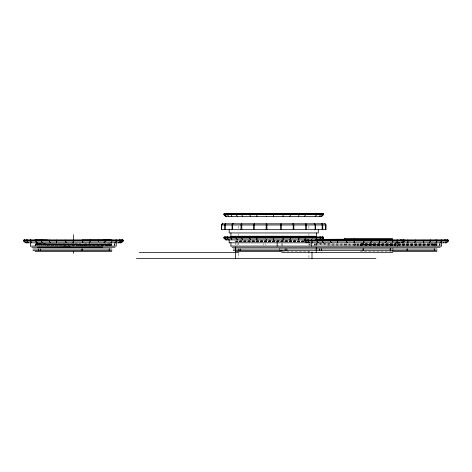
<?xml version="1.0" encoding="UTF-8"?>
<svg xmlns="http://www.w3.org/2000/svg" width="472" height="472" viewBox="0 0 472 472"><rect width="100%" height="100%" fill="white"/><g stroke="black" fill="none" stroke-linecap="round" stroke-linejoin="round"><path stroke-width="0.35" stroke-dasharray="2.36 1.77" d="M109.156 245.658L109.156 243.9L107.988 243.912M316.523 245.428L316.523 243.458M362.75 245.428L362.75 243.458M392.615 245.735L392.615 243.534M316.405 245.735L316.411 243.534M434.995 244.248L437.137 244.85L436.216 244.343L437.137 243.676L435.479 243.729L435.868 243.723M436.234 245.505L437.137 244.85L427.461 244.714M361.387 245.405L361.511 244.331L365.133 244.366M360.968 243.682C359.292 245.452 361.351 243.57 363.611 244.189M114.448 243.682L114.525 245.44M314.747 243.682L314.824 245.44M395.53 243.682L395.607 245.44M439.591 243.682L439.668 245.44M315.166 245.405L315.225 243.7M395.949 245.405L396.008 243.7M440.004 245.405L440.069 243.7M114.861 245.422L114.926 243.7M434.382 245.434L436.216 245.381L437.137 244.85L434.677 244.944L435.337 244.903M110.997 245.121C113.132 244.897 110.147 244.278 111.864 243.847L111.51 243.658L111.846 243.853M36.999 244.697L35.011 245.169L64.499 245.357A1.009 0.501 7.9 0 0 64.865 245.357L87.462 245.44M361.67 244.956L360.006 244.266L360.921 243.741L362.655 243.806M360.006 245.446L360.944 244.915L364.472 244.838M436.199 244.195L436.635 243.971M37.925 243.735L35.011 244.29L64.499 244.478A1.009 0.501 7.9 0 0 64.865 244.478L111.829 244.732L109.545 244.779M35.329 245.357L35.005 245.174L35.907 244.643L37.4 244.62M37.719 243.965L35.005 244.295L35.789 244.809M103.61 245.015L111.54 244.915M434.458 243.835L435.308 243.735M111.203 245.239L111.51 245.416L111.209 245.098M360.012 245.44L396.209 245.157M392.61 245.11L316.405 244.673L392.615 244.23M392.615 245.11L384.285 245.204M35.654 243.776L37.435 243.735M35.011 245.169L109.156 244.779M360.974 243.735L396.48 243.894M360.974 244.773L396.728 244.502M436.995 244.862L436.305 244.809M110.997 244.372L103.61 244.266M235.847 241.009L295.702 240.72M235.847 241.145L303.738 240.814M110.997 244.242L109.858 244.396M35.907 244.779L37.854 244.614M110.926 244.378L110.43 244.384M110.926 245.121L110.424 245.263M110.855 245.257L111.162 245.228L42.049 244.744M435.473 244.242L436.181 244.189L434.812 244.148M110.755 245.127L110.011 245.275M435.278 244.378L434.618 244.254M434.476 244.26L433.733 244.136M434.712 244.39L434.216 244.396M110.165 244.26L108.938 244.272M110.165 245.139L108.495 245.157M434.081 244.396L434.417 244.26L433.544 244.407M434.039 245.44L434.34 245.434M434.205 243.747L432.128 243.77M434.842 243.741L434.564 243.682M433.573 244.272L432.718 244.413M433.792 244.272L433.007 244.413M37.512 243.876L38.102 243.729M37.459 244.756L108.932 244.407M109.144 244.272L109.522 244.266M109.333 244.402L108.501 244.278M110.059 244.773L110.365 244.767M109.51 245.281L107.25 245.169M363.316 244.195L376.172 244.089M364.52 244.838L396.262 244.638M432.623 244.284L398.338 244.626M432.877 244.284L431.791 244.425M432.423 244.419L433.119 244.278M433.278 244.933L433.703 244.927M433.91 244.927L434.305 244.921L428.234 244.98M38.279 243.865L39.253 243.717M38.509 243.865L41.937 243.7M109.362 243.9L111.829 243.853L89.155 243.688M38.061 244.75L108.719 244.407M109.362 244.779L109.722 244.773M108.495 245.292L101.433 245.204M431.03 243.782L432.476 243.77M433.632 244.266L398.291 244.496M39.247 243.859L46.97 243.67M108.194 243.912L89.532 244.006M107.409 245.298L44.869 245.44M429.408 243.8L398.102 243.977M428.977 243.8L431.408 243.782M41.931 243.835L80.948 243.67M420.782 243.859L421.36 243.853M428.682 244.974L398.338 245.145M303.95 241.186L235.044 241.528L235.829 241.564M303.738 241.558L235.664 241.9L234.973 241.534L235.658 241.168L234.973 240.655M303.738 241.693L253.293 241.9M329.704 243.67L316.411 243.788L392.61 244.225M101.427 245.34L78.163 245.44M396.681 243.983L375.6 244.095M327.745 245.44L380.686 245.222M90.093 244.006L35.028 244.29L35.359 244.484M282.757 251.358L310.836 251.358M360.307 251.358L392.061 251.358M84.517 243.67L89.715 243.694M398.102 243.906L432.617 244.118M396.533 244.03L363.629 243.817M398.279 244.042L432.039 244.242M381.441 244.478L364.785 244.366M380.804 244.472L389.235 244.514A1.05 0.519 7.8 0 0 390.35 244.52L396.439 244.549M398.569 244.561L427.927 244.72M396.533 245.068L363.145 244.986M398.274 245.074L436.216 245.369M396.244 245.204L363.564 244.992M398.327 245.21L433.88 245.44M47.932 244.779L103.521 245.015M47.566 244.915L38.834 244.72M303.72 240.997L239.139 240.72M303.85 241.375L237.015 241.062M303.85 241.511L237.145 241.204M303.72 241.876L236.661 241.575M103.521 244.266L39.276 243.841M42.055 244.88L38.362 244.714M40.303 243.853L111.209 244.219M40.38 243.989L38.586 243.835M39.43 243.983L37.719 243.829M38.592 243.977L37.524 243.823M38.834 244.856L37.925 244.708M38.598 244.856L37.524 244.702M432.671 244.118L434.116 244.272M37.931 244.844L36.179 244.82M37.725 244.844L37.347 244.838M363.853 243.682L362.874 243.812M364.13 243.688L363.11 243.812M363.764 244.856L362.756 244.98M363.233 244.85L362.655 244.838M36.993 243.817L35.329 243.599M434.747 244.284L434.199 244.142M435.19 244.791L435.615 244.797M434.618 244.148L436.216 244.325M236.454 241.056L235.911 241.044M236.454 241.192L235.911 241.18M361.416 244.95L360.938 244.927L361.045 245.44M360.018 244.278C360.767 245.387 361.469 244.366 361.446 243.7M355.77 243.458L355.776 245.428M436.624 243.835L436.624 245.204M434.287 243.8L434.287 244.868M434.287 244.968L434.287 246.042M392.568 243.835L392.568 245.204M390.722 243.835L390.722 245.204M390.238 243.835L390.238 245.204M388.391 243.835L388.391 245.204M358.059 243.534L358.047 245.735M357.735 243.534L357.735 245.735M355.676 243.835L355.676 245.204M354.507 243.623L354.507 245.735M346.666 243.835L346.666 245.204M344.336 243.835L344.336 245.204M310.369 243.44L310.369 245.346M309.774 243.835L309.774 245.204M309.455 243.835L309.455 245.204M308.906 226.005L308.906 228.938M308.906 233.587L308.906 235.498M308.906 243.959L308.906 245.41M308.906 251.234L308.906 257.783M282.167 243.534L282.167 245.735M281.843 243.534L281.855 245.735M265.883 243.835L265.883 245.204M263.553 243.835L263.553 245.204M238.549 226.005L238.549 228.938M238.549 233.587L238.549 235.498M238.549 242.502L238.549 245.41M238.549 253.417L238.549 257.783M237.086 243.44L237.086 245.346M235.445 242.502L235.445 245.41M111.486 243.835L111.486 245.204M73.431 243.363L73.431 245.493M65.584 243.835L65.584 245.204M63.254 243.835L63.254 245.204M439.851 243.705A1.174 0.313 -90 0 1 439.78 245.422M439.438 245.422A1.174 0.313 -90 0 1 439.367 243.705M389.235 244.514A1.05 0.519 -7.5 0 1 390.35 244.52M114.708 243.705A1.174 0.313 -90 0 1 114.637 245.422M114.301 245.422A1.174 0.313 -90 0 1 114.224 243.705M64.546 244.472A1.009 0.507 -7.5 0 1 64.865 244.478M64.546 245.351A1.009 0.507 -7.5 0 1 64.865 245.357M395.79 243.705A1.174 0.313 -90 0 1 395.719 245.422M395.377 245.422A1.174 0.313 -90 0 1 395.306 243.705M361.233 243.705A1.174 0.313 -90 0 1 361.163 245.422M360.82 245.422A1.174 0.313 -90 0 1 360.75 243.705M315.007 243.705A1.174 0.313 -90 0 1 314.936 245.422M314.594 245.422A1.174 0.313 -90 0 1 314.523 243.705"/><path stroke-width="0.71" d="M116.23 242.803L116.23 246.083L30.656 246.083M221.521 224.979L221.521 229.669L325.934 229.669L325.934 224.979A1.174 1.162 90 0 0 324.777 223.805L222.678 223.805A1.174 1.162 -90 0 0 221.521 224.979L325.934 224.979M232.336 229.669L232.336 224.979A1.174 0.92 -90 0 1 233.256 223.805A1.174 1.168 90 0 0 232.088 224.979L232.088 229.669M253.612 229.669L253.612 224.979A1.174 1.068 -90 0 1 254.679 223.805A1.174 0.431 -90 0 0 254.243 224.979L254.243 229.669M280.521 229.669L280.521 224.979A1.174 0.678 -90 0 1 281.206 223.805L281.371 229.669M305.614 229.669L305.714 223.811A1.174 0.726 -90 0 1 306.452 224.979L306.452 229.669M315.367 229.669L315.367 224.979A1.174 1.168 -90 0 0 314.199 223.805A1.174 0.92 90 0 1 315.119 224.979L315.119 229.669M316.529 232.95L316.523 236.236L230.932 236.236L230.932 232.95M322.164 229.669L322.164 224.979A1.174 0.49 -90 0 0 321.674 223.805A1.174 1.091 -90 0 1 322.765 224.979L322.765 229.669M325.733 229.669L325.733 224.979A1.174 0.956 -90 0 0 324.777 223.805M397.306 246.083L397.306 242.803M441.367 246.083L441.367 242.803M344.43 238.696L344.424 239.575L344.43 238.696L392.615 238.956M82.718 240.042L82.801 242.803M363.8 240.042L363.882 242.803M407.855 240.042L407.938 242.803M283.017 213.657L283.1 216.418M283.017 237.109L283.1 239.87M56.439 240.042L56.622 242.803M337.521 240.042L337.704 242.803M256.738 213.657L256.921 216.418M256.738 237.109L256.921 239.87M273.713 237.18L273.341 239.87M73.042 242.803L73.437 240.083M273.341 216.418L273.731 213.68M354.118 242.803L354.507 238.696M398.179 242.803L398.285 242.36M241.806 237.109L241.729 238.112L242.525 239.87M98.731 241.593L98.855 240.083M298.658 216.418L299.148 213.68M298.658 239.87L299.148 237.133M379.441 242.803L379.925 240.042M423.502 242.803L423.992 240.083M65.472 240.042L66.109 242.803M346.554 240.042L346.708 241.593M41.506 240.042L41.43 241.044L42.232 242.803M322.588 240.042L322.512 241.044L323.308 242.803M265.771 213.657L265.742 214.772M265.771 237.109L265.742 238.218M241.806 213.657L241.729 214.66L242.525 216.418M89.509 242.803L90.512 240.454A0.602 0.336 -89.7 0 0 90.394 240.006M289.802 216.418L290.811 214.076A0.602 0.336 -89.7 0 0 290.693 213.621M289.802 239.87L290.811 237.522A0.602 0.336 -89.7 0 0 290.693 237.074L290.722 237.18M370.585 242.803L371.594 240.454A0.602 0.336 -89.7 0 0 371.476 240.006M414.646 242.803L415.655 240.454A0.602 0.336 -89.7 0 0 415.531 240.006M111.805 241.369L112.011 240.454A0.602 0.36 -90 0 0 111.876 240M392.887 241.369L393.087 240.454A0.602 0.36 -90 0 0 392.952 240M392.751 241.593L392.409 242.142M111.262 242.254L110.92 242.803M436.057 242.803L437.149 240.454A0.602 0.36 -90 0 0 437.013 240M104.035 242.803L105.492 241.044L105.492 240.454M304.328 216.418L305.791 214.66L305.791 214.076A0.602 0.49 -89.6 0 0 305.425 213.509M304.328 239.87L305.791 238.112L305.791 237.522A0.602 0.49 -89.6 0 0 305.425 236.956M385.111 242.803L386.574 241.044L386.574 240.454A0.602 0.49 -89.6 0 0 386.208 239.888M429.172 242.803L430.635 241.044L430.635 240.454A0.602 0.49 -89.6 0 0 430.263 239.888M445.515 241.151L445.609 240.454A0.602 0.501 -90 0 0 445.184 239.882M118.95 242.803L120.472 241.044L120.472 240.454A0.602 0.501 -90 0 0 120.047 239.882M319.249 216.418L320.771 214.66L320.771 214.076A0.602 0.501 -90 0 0 320.346 213.497M319.249 239.87L320.771 238.112L320.771 237.522A0.602 0.501 -90 0 0 320.346 236.95M322.689 237.18A0.602 0.549 89.4 0 0 322.246 236.944A0.602 0.602 0 0 1 322.824 237.522L322.588 238.33M121.257 242.36L120.844 242.803M401.92 242.803L402.339 242.36M445.981 242.803L446.394 242.36M114.867 242.803L116.608 241.044L116.608 240.454A0.602 0.578 -89.1 0 0 116.023 239.876M315.166 216.418L316.907 214.66L316.907 214.076A0.602 0.578 -89.1 0 0 316.323 213.492M315.166 239.87L316.907 238.112L316.907 237.522A0.602 0.578 -89.1 0 0 316.323 236.944M395.949 242.803L397.689 241.044L397.689 240.454A0.602 0.578 -89.1 0 0 397.105 239.876M440.01 242.803L441.751 241.044L441.751 240.454A0.602 0.578 -89.1 0 0 441.167 239.876M122.673 239.876A0.602 0.584 -90 0 1 123.269 240.454L123.263 241.044L121.493 242.803L25.364 242.803L23.6 241.044L23.6 240.454A0.602 0.584 90 0 1 24.19 239.876M323.556 214.66L321.792 216.418L225.663 216.418L223.899 214.66L223.899 214.076A0.602 0.584 90 0 1 224.483 213.492L322.972 213.486A0.602 0.584 -90 0 1 323.562 214.076L323.556 214.66L223.899 214.66M321.792 239.87L323.556 238.112L323.556 237.522A0.602 0.584 -90 0 0 322.972 236.944L224.483 236.938A0.602 0.584 90 0 0 223.893 237.522L223.899 238.112L225.663 239.87L447.81 239.87M402.575 242.803L404.339 241.044L404.339 240.454A0.602 0.584 -90 0 0 403.755 239.876M447.81 239.876A0.602 0.584 -90 0 1 448.406 240.454L448.4 241.044L446.636 242.803L229.209 242.803M118.242 242.803L118.69 242.36M399.318 242.803L399.766 242.36M443.827 242.36L443.379 242.803M120.708 242.803L122.513 241.044L122.513 240.454A0.602 0.602 0 0 0 121.912 239.876M321.001 216.418L322.813 214.66L322.813 214.076A0.602 0.602 0 0 0 322.211 213.492A0.602 0.549 89.4 0 1 322.547 213.58M321.001 239.87L322.813 238.112M401.784 242.803L403.595 241.044L403.595 240.454M445.845 242.803L447.657 241.044L447.657 240.454A0.602 0.602 0 0 0 447.049 239.876A0.602 0.549 89.4 0 1 447.444 240.012M365.9 240.012L392.615 239.835M392.58 238.962L316.411 239.392L392.61 239.829M111.062 239.971L103.451 239.87M311.544 237.086L311.001 237.097M35.66 239.87L35.028 239.888L47.53 240.012M310.316 237.109L300.64 237.18M109.345 240.006L82.447 240.012M37.347 247.257L70.363 247.092M108.631 239.876L110.997 239.977A0.602 0.543 90 0 0 110.654 239.876M267.583 236.938L234.997 237.133L235.829 237.168M102.601 247.092L62.664 247.257M223.899 214.076L323.556 214.076M223.899 237.522L323.556 237.522M223.899 238.112L323.556 238.112M24.19 239.87L122.673 239.87M23.6 240.454L123.263 240.454M306.446 242.803L304.682 241.044L304.682 240.454L448.4 240.454M23.6 241.044L123.263 241.044M304.682 241.044L448.4 241.044M230.955 246.083L441.344 246.083M31.831 247.257L115.032 247.257M232.124 247.257L440.169 247.257M279.448 248.897L393.023 248.897M32.928 249.015L111.947 249.015M233.227 249.015L279.831 249.015M392.639 249.015L437.084 249.015M279.448 250.307L393.023 250.307M32.928 250.42L111.947 250.42M233.227 250.42L282.215 250.42M392.639 250.42L437.084 250.42M35.17 251.358L111.693 251.358M235.463 251.358L282.167 251.358M392.385 251.358L436.83 251.358M139.252 252.65L238.915 252.65M281.69 252.65L392.775 252.65M136.491 258.514L375.924 258.514M261.252 236.938L311.284 237.18M296.31 236.938L311.827 237.068M306.782 242.36L307.237 242.803M224.637 214.046A0.602 0.602 0 0 1 225.244 213.492A0.602 0.549 -89.4 0 0 224.648 214.076L224.873 214.878M224.985 214.99L225.887 215.869M225.999 215.981L226.342 216.306M224.76 237.174A0.602 0.602 0 0 1 225.244 236.944A0.602 0.549 -89.4 0 0 224.648 237.522L224.873 238.33M225.097 238.549L225.433 238.879M226.112 239.54L226.454 239.87M25.7 242.36L26.155 242.803M309.703 242.803L307.903 241.044L307.903 240.454A0.602 0.602 -90 0 1 308.505 239.876M228.92 216.418L227.12 214.66L227.12 214.076M228.92 239.87L227.12 238.112L227.12 237.522M28.621 242.803L26.821 241.044L26.821 240.454A0.602 0.602 -90 0 1 27.423 239.876M307.101 242.803L305.443 241.044L305.443 240.454M226.318 216.418L224.66 214.66M226.318 239.87L224.66 238.112M26.019 242.803L24.361 241.044L24.361 240.454A0.602 0.549 -89.4 0 1 24.91 239.876A0.602 0.602 0 0 0 24.562 240.006M318.358 242.803L316.747 241.044L316.747 240.454A0.602 0.543 -90 0 1 317.284 239.876M237.575 216.418L235.965 214.66L235.965 214.076A0.602 0.543 -90 0 1 236.501 213.492M237.575 239.87L235.965 238.112L235.965 237.522A0.602 0.543 -90 0 1 236.501 236.944M37.276 242.803L35.666 241.044L35.666 240.454M308.989 242.803L308.605 242.36M228.206 239.87L227.923 239.54M27.907 242.803L27.529 242.36M312.682 242.803L311.373 240.454A0.602 0.437 -89.6 0 1 311.608 239.935M231.899 216.418L230.59 214.076A0.602 0.437 -89.6 0 1 230.826 213.556A0.602 0.578 89.1 0 1 231.132 213.492M231.899 239.87L230.59 237.522A0.602 0.437 -89.6 0 1 230.826 237.003M31.6 242.803L30.291 240.454A0.602 0.437 -89.6 0 1 30.527 239.935M331.379 242.803L330.146 240.454M250.597 216.418L249.363 214.076A0.602 0.419 -90 0 1 249.57 213.562M250.597 239.87L249.363 237.522A0.602 0.419 -90 0 1 249.57 237.015M50.297 242.803L49.064 240.454A0.602 0.419 -90 0 1 49.271 239.947M346.926 242.142L347.185 242.803M266.273 216.087L266.403 216.418M266.273 239.54L266.403 239.87M311.715 242.803L311.715 246.083M277.152 242.803L277.158 246.083M230.932 242.803L230.932 246.083M30.633 242.803L30.633 246.083M434.665 249.015L434.665 250.42M407.495 249.015L407.495 250.42M407.059 249.015L407.059 250.42M401.554 241.044L401.554 240.454A0.602 0.501 -90 0 0 401.129 239.882M390.604 248.897L390.604 250.307M390.279 248.897L390.279 250.307M390.232 248.897L390.232 250.307M363.434 248.897L363.434 250.307M362.998 248.897L362.998 250.307M321.414 248.897L321.414 250.307M319.703 248.897L319.703 250.307M318.287 229.669L318.287 232.95L229.168 232.95L229.168 229.669M316.228 247.257L316.228 252.65M312.305 214.66L312.305 214.076A0.602 0.36 -90 0 0 312.169 213.621M312.305 238.112L312.305 237.522A0.602 0.36 -90 0 0 312.169 237.068M312.01 251.965L312.01 258.514M293.844 229.669L293.844 224.979A1.174 1.068 90 0 0 292.776 223.805A1.174 0.431 90 0 1 293.212 224.979L293.212 229.669M286.858 248.897L286.858 250.307M285.147 248.897L285.147 250.307M266.934 229.669L266.934 224.979A1.174 0.678 90 0 0 266.255 223.805L266.084 229.669M241.841 229.669L241.758 223.852A1.174 0.726 90 0 0 241.003 224.979L241.003 229.669M240.631 249.015L240.631 250.42M238.92 249.015L238.92 250.42M235.445 246.868L235.445 258.514M229.174 239.87L229.174 242.803M225.292 229.669L225.292 224.979A1.174 0.49 90 0 1 225.781 223.805A1.174 1.091 90 0 0 224.69 224.979L224.69 229.669M221.722 229.669L221.722 224.979A1.174 0.956 90 0 1 222.678 223.805M109.528 249.015L109.528 250.42M109.15 249.015L109.197 250.42M82.358 249.015L82.358 250.42M81.916 249.015L81.916 250.42M73.431 234.838L73.431 239.811M73.431 251.181L73.431 253.311M40.332 249.015L40.332 250.42M38.621 249.015L38.621 250.42M366.679 240.006A0.602 0.49 89.6 0 1 366.874 239.888M355.599 240.006A0.602 0.578 89.1 0 1 355.976 239.876M351.711 240.012A0.602 0.501 90 0 1 351.953 239.882M350.088 239.876A0.602 0.602 0 0 0 349.699 240.006A0.602 0.549 -89.4 0 1 350.053 239.876M348.95 240.012A0.602 0.584 90 0 1 349.327 239.876M352.177 240.006A0.602 0.602 -90 0 1 352.56 239.876M360.997 240.006A0.602 0.543 -90 0 1 361.346 239.876M444.577 239.876A0.602 0.602 90 0 1 444.966 240.006M435.792 239.876A0.602 0.543 90 0 1 436.146 240.006M227.109 214.076A0.602 0.602 -90 0 1 227.722 213.492M241.888 213.58A0.602 0.49 89.6 0 1 242.03 213.509M226.92 213.58A0.602 0.501 90 0 1 227.115 213.497M319.733 213.492A0.602 0.602 90 0 1 320.063 213.58M310.954 213.492A0.602 0.543 90 0 1 311.249 213.58M35.654 240.454A0.602 0.543 -90 0 1 36.208 239.876M105.126 239.888A0.602 0.49 -89.6 0 1 105.504 240.454M41.536 240.006A0.602 0.49 89.6 0 1 41.737 239.888M30.456 240.006A0.602 0.578 89.1 0 1 30.833 239.876M26.568 240.012A0.602 0.501 90 0 1 26.816 239.882M121.947 239.876A0.602 0.549 89.4 0 1 122.307 240.012M119.44 239.876A0.602 0.602 90 0 1 119.823 240.006M227.109 237.522A0.602 0.602 -90 0 1 227.722 236.944M241.758 237.174A0.602 0.49 89.6 0 1 242.03 236.956M230.66 237.174A0.602 0.578 89.1 0 1 231.132 236.944M226.784 237.18A0.602 0.501 90 0 1 227.115 236.95M319.733 236.944A0.602 0.602 90 0 1 320.222 237.174M316.629 237.003A0.602 0.437 89.6 0 1 316.783 237.18M310.954 236.944A0.602 0.543 90 0 1 311.39 237.174M297.885 237.015A0.602 0.419 90 0 1 298.015 237.174M304.676 240.454A0.602 0.584 90 0 1 305.266 239.876M305.431 240.454A0.602 0.549 -89.4 0 1 305.992 239.876M330.134 240.454A0.602 0.419 -90 0 1 330.353 239.947M402.994 239.876A0.602 0.602 0 0 1 403.601 240.454M322.618 240.006A0.602 0.49 89.6 0 1 322.813 239.888M311.538 240.006A0.602 0.578 89.1 0 1 311.915 239.876M307.65 240.012A0.602 0.501 90 0 1 307.892 239.882M305.638 240.006A0.602 0.602 0 0 1 306.027 239.876M403.029 239.876A0.602 0.549 89.4 0 1 403.383 240.012M400.516 239.876A0.602 0.602 90 0 1 400.905 240.006M391.736 239.876A0.602 0.543 90 0 1 392.084 240.006M434.334 250.42L434.334 249.015L434.293 250.42"/></g></svg>
